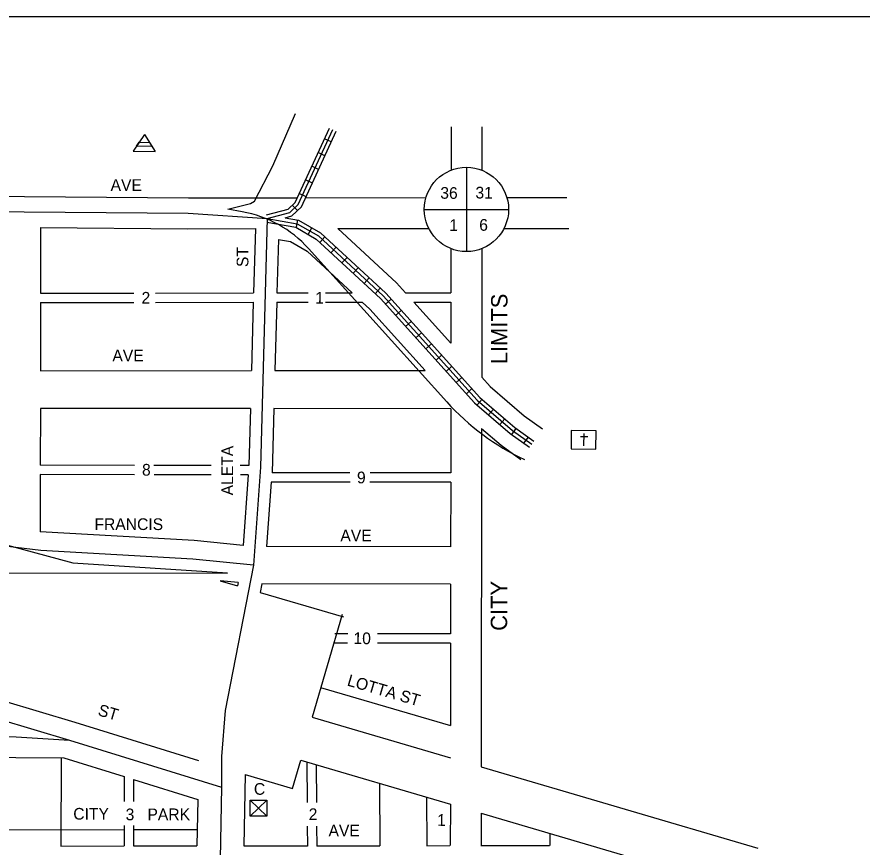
# Model space of a CAD drawing. Extents: x 1640413 to 2320954, y 15619537 to 16353278.
# Drawn here: x 1654770 to 1656576, y 15648098 to 15649871 of the extents above; entities that cross this region are included whole.
import ezdxf

# ---------------------------------------------------------------- set-up
doc = ezdxf.new("R2010")
doc.units = 0
for name, color, linetype in [('L10', 7, 'Continuous'), ('L13', 7, 'Continuous'), ('L18', 7, 'Continuous'), ('L19', 7, 'Continuous'), ('L2', 7, 'Continuous'), ('L23', 7, 'Continuous'), ('L3', 7, 'Continuous'), ('L5', 7, 'Continuous'), ('L8', 7, 'Continuous'), ('L9', 7, 'Continuous')]:
    doc.layers.add(name, color=color, linetype=linetype)

msp = doc.modelspace()

# ---------------------------------------------------------------- linework, layer by layer
at = {"layer": 'L10'}
for p, q in [((1655042.8, 15649620.2), (1655018.9, 15649584.2)), ((1655042.8, 15649620.2), (1655065.7, 15649583.6)), ((1655018.9, 15649584.2), (1655065.7, 15649583.6)), ((1655974.8, 15648974.8), (1655990.2, 15648974.6)), ((1655982, 15648954.8), (1655982.3, 15648981.2)), ((1655269, 15648163.5), (1655304.4, 15648198.3)), ((1655269, 15648198.3), (1655304.4, 15648163.5))]:
    msp.add_line(p, q, dxfattribs=at)
for points in [[(1655031.7, 15649603.4), (1655053.5, 15649603.1), (1655058.8, 15649594.6), (1655026.1, 15649595)], [(1655954.5, 15648948.7), (1656007.3, 15648948), (1656007.8, 15648986.8), (1655955, 15648987.5)], [(1655269, 15648163.5), (1655269, 15648198.3), (1655304.4, 15648198.3), (1655304.4, 15648163.5)]]:
    msp.add_lwpolyline(points, close=True, dxfattribs=at)
at = {"layer": 'L13'}
msp.add_lwpolyline([(1659218.3, 15649871.2), (1652808.4, 15649871.2), (1652808.4, 15644262.5), (1659218.3, 15644262.5)], close=True, dxfattribs=at)
at = {"layer": 'L18'}
for p, q in [((1655698.1, 15649636.2), (1655698, 15649543.6)), ((1655764.1, 15649636.2), (1655764, 15649543.6)), ((1655137.3, 15649484.7), (1655369.6, 15649485)), ((1655387.2, 15649485), (1655644.6, 15649485.2)), ((1655817.2, 15649485.4), (1655945.4, 15649485.5)), ((1654820.9, 15649421.3), (1654820.7, 15649281)), ((1655134.9, 15649418.8), (1655279.8, 15649418.9)), ((1655456.2, 15649419.1), (1655650.6, 15649419.3)), ((1655811.3, 15649419.4), (1655949.4, 15649419.5)), ((1655697.8, 15649376.2), (1655697.7, 15649281.9)), ((1655763.8, 15649376.1), (1655763.5, 15649101.7)), ((1654820.7, 15649281), (1655020.1, 15649281.2)), ((1655066.6, 15649281.3), (1655276, 15649281.5)), ((1655326, 15649281.5), (1655392.5, 15649281.6)), ((1655429.4, 15649281.6), (1655486.7, 15649281.7)), ((1655600.5, 15649281.8), (1655697.7, 15649281.9)), ((1654820.7, 15649261), (1654820.5, 15649115.1)), ((1654820.7, 15649261), (1655020.1, 15649261.2)), ((1655066.1, 15649261.3), (1655275.4, 15649261.5)), ((1655325.5, 15649261.5), (1655392.5, 15649261.6)), ((1655429.5, 15649261.6), (1655508.3, 15649261.7)), ((1655618.6, 15649261.8), (1655697.7, 15649261.9)), ((1655697.7, 15649261.9), (1655697.6, 15649174.5)), ((1654820.5, 15649115.1), (1655271.4, 15649115.5)), ((1655321.4, 15649115.6), (1655642.8, 15649115.9)), ((1654820.4, 15649035), (1654820.3, 15648913.5)), ((1655269.2, 15649034.5), (1654820.4, 15649035)), ((1655697.4, 15649034), (1655319.2, 15649034.4)), ((1655697.4, 15649034), (1655697.3, 15648897)), ((1655763.4, 15648991.7), (1655762.5, 15648269.1)), ((1655021.3, 15648913.2), (1654820.3, 15648913.5)), ((1655185.2, 15648913.1), (1655063.1, 15648913.2)), ((1655265.8, 15648913), (1655247.6, 15648913)), ((1654820.3, 15648893.5), (1654820.1, 15648771.2)), ((1655021.3, 15648893.2), (1654820.3, 15648893.5)), ((1655185.2, 15648893.1), (1655063.7, 15648893.2)), ((1655264.5, 15648893), (1655248.2, 15648893)), ((1655481.7, 15648897.2), (1655315.4, 15648897.4)), ((1655697.3, 15648897), (1655525.4, 15648897.2)), ((1655482.3, 15648877.2), (1655313.6, 15648877.4)), ((1655697.2, 15648877), (1655524.8, 15648877.2)), ((1655697.2, 15648877), (1655697.1, 15648739.2)), ((1655697.1, 15648739.2), (1655303.9, 15648739.7)), ((1655204.3, 15648666.8), (1655242, 15648655.8)), ((1655697, 15648659.6), (1655293.8, 15648660.1)), ((1655697, 15648659.6), (1655696.9, 15648553.4)), ((1655290.1, 15648641.6), (1655468.2, 15648589.4)), ((1655465.5, 15648594.3), (1655401.2, 15648375.1)), ((1655477.2, 15648553.6), (1655449.7, 15648553.6)), ((1655696.9, 15648553.4), (1655540.5, 15648553.5)), ((1655476.7, 15648533.6), (1655446.8, 15648533.7)), ((1655696.8, 15648533.4), (1655540.5, 15648533.6)), ((1655696.8, 15648533.4), (1655696.6, 15648357.2)), ((1655418.9, 15648438.7), (1655696.6, 15648357.2)), ((1655401.2, 15648375.1), (1655696.6, 15648288.5)), ((1654864.5, 15648288.4), (1654864.3, 15648100.1)), ((1655359.2, 15648223.1), (1655376.8, 15648283.3)), ((1655376.8, 15648283.3), (1655696.5, 15648189.5)), ((1655762.5, 15648269.1), (1656353.3, 15648095.8)), ((1654999.4, 15648248.5), (1654999.4, 15648195.2)), ((1655019.4, 15648242.3), (1655019.4, 15648195.1)), ((1655257.9, 15648252.8), (1655359.2, 15648223.1)), ((1655696.5, 15648189.5), (1655696.4, 15648100.9)), ((1655762.4, 15648170.1), (1655762.3, 15648100.9)), ((1655762.4, 15648170.1), (1656303.2, 15648011.5)), ((1654456.7, 15648134.7), (1654999.3, 15648135.2)), ((1654999.3, 15648144.1), (1654999.3, 15648100.2)), ((1655019.3, 15648144.1), (1655019.3, 15648100.2)), ((1655019.3, 15648135.2), (1655155.8, 15648135.3)), ((1655909.4, 15648127), (1655909.4, 15648101.1)), ((1654864.3, 15648100.1), (1654999.3, 15648100.2)), ((1655019.3, 15648100.2), (1655155.1, 15648100.3)), ((1655255.1, 15648100.4), (1655391, 15648100.6)), ((1655411, 15648100.6), (1655546, 15648100.7)), ((1655646, 15648100.8), (1655695.5, 15648100.9)), ((1655761.5, 15648100.9), (1655908.6, 15648101.1))]:
    msp.add_line(p, q, dxfattribs=at)
for points in [[(1652931.1, 15649494.2), (1653527.6, 15649494.9), (1654172.4, 15649492.7), (1655137.3, 15649484.7)], [(1654820.9, 15649421.3), (1655134.9, 15649418.8)], [(1655279.8, 15649418.9), (1655276, 15649281.5)], [(1655456.2, 15649419.1), (1655581.1, 15649303.2), (1655600.5, 15649281.8)], [(1655329.2, 15649396), (1655326, 15649281.5)], [(1655329.2, 15649396), (1655355.1, 15649391.4), (1655390.6, 15649370.8), (1655486.7, 15649281.7)], [(1655275.4, 15649261.5), (1655271.4, 15649115.5)], [(1655325.5, 15649261.5), (1655321.4, 15649115.6)], [(1655508.3, 15649261.7), (1655524.2, 15649246.9), (1655642.8, 15649115.9)], [(1655618.6, 15649261.8), (1655697.6, 15649174.5)], [(1655763.5, 15649101.7), (1655781.8, 15649081.4), (1655854.2, 15649019), (1655893.5, 15648991)], [(1655269.2, 15649034.5), (1655265.8, 15648913)], [(1655319.2, 15649034.4), (1655315.4, 15648897.4)], [(1655763.4, 15648991.7), (1655804.8, 15648956.1), (1655847, 15648925.9)], [(1655264.5, 15648893), (1655254, 15648742.3)], [(1655313.6, 15648877.4), (1655303.9, 15648739.7)], [(1655254, 15648742.3), (1655149.3, 15648752.7), (1654820.1, 15648771.2)], [(1653631.5, 15648719.8), (1654435.8, 15648501.4), (1654894.3, 15648364.7), (1655158.5, 15648283)], [(1655243.4, 15648662.9), (1655204.3, 15648666.8)], [(1655243.4, 15648662.9), (1655242, 15648655.8)], [(1655293.8, 15648660.1), (1655290.1, 15648641.6)], [(1654459.9, 15648291.2), (1654870.3, 15648288.4)], [(1654870.3, 15648288.4), (1654999.4, 15648248.5)], [(1655389.9, 15648279.4), (1655390.4, 15648192.7)], [(1655410, 15648273.5), (1655410.4, 15648192.8)], [(1655019.4, 15648242.3), (1655156.9, 15648199.7)], [(1655257.9, 15648252.8), (1655255.1, 15648100.4)], [(1655545.2, 15648233.9), (1655546, 15648100.7)], [(1655156.9, 15648199.7), (1655155.1, 15648100.3)], [(1655645.4, 15648204.5), (1655646, 15648100.8)], [(1655390.8, 15648142.3), (1655391, 15648099.8)], [(1655410.8, 15648142.4), (1655411, 15648099.9)]]:
    msp.add_lwpolyline(points, dxfattribs=at)
at = {"layer": 'L3'}
for points in [[(1653131.2, 15649461.5), (1653527.6, 15649461.9), (1654172.2, 15649459.7), (1655136.1, 15649451.7), (1655305.4, 15649440.8)], [(1655305.4, 15649440.8), (1655290.7, 15648909.7), (1655276.1, 15648699.9)], [(1655276.1, 15648699.9), (1655146.2, 15648712.8), (1654821.2, 15648731.1), (1654708.3, 15648745.1), (1654165.7, 15648892.3), (1653647.1, 15649039.2), (1653607.9, 15649055.7), (1653588.7, 15649068.1)], [(1655276.1, 15648699.9), (1655215, 15648389.5)], [(1653677.8, 15648616.9), (1653690.5, 15648628.2), (1653713, 15648640), (1653744.6, 15648643.9), (1653765.3, 15648641.5), (1654068.3, 15648559.7), (1654424.9, 15648462.9), (1654882.7, 15648326.4), (1655207.4, 15648226)], [(1655215, 15648389.5), (1655207.2, 15648291.4), (1655207.4, 15648226), (1655196.9, 15647650), (1655197.6, 15647241.9), (1655195.8, 15646847), (1655186.2, 15646455), (1655183.4, 15646112), (1655179.4, 15645655.3), (1655179.2, 15645463.8)], [(1653657.8, 15648345), (1654035.4, 15648334.1), (1654420.8, 15648331.5), (1654489.2, 15648336), (1654768.8, 15648333.2), (1654882.7, 15648326.4)]]:
    msp.add_lwpolyline(points, dxfattribs=at)
at = {"layer": 'L5'}
for p, q in [((1655442, 15649604), (1655427.4, 15649610.7)), ((1655428.6, 15649574.7), (1655413.9, 15649581.4)), ((1655415.1, 15649545.4), (1655400.5, 15649552.2)), ((1655401.6, 15649516.2), (1655387, 15649522.9)), ((1655388.2, 15649486.9), (1655373.5, 15649493.6)), ((1655251.7, 15649455), (1655220.9, 15649460.5)), ((1655369.8, 15649457.4), (1655358.8, 15649469)), ((1655367.4, 15649421.7), (1655370.3, 15649437.5)), ((1655392.7, 15649406.5), (1655400.8, 15649420.4)), ((1655417.6, 15649389.3), (1655428.5, 15649401.1)), ((1655441.2, 15649367.4), (1655452.2, 15649379.2)), ((1655689.1, 15649048.8), (1655393.7, 15649376.3)), ((1655464.8, 15649345.5), (1655475.8, 15649357.3)), ((1655488.5, 15649323.6), (1655499.4, 15649335.4)), ((1655512.1, 15649301.7), (1655523, 15649313.5)), ((1655535.7, 15649279.8), (1655546.7, 15649291.6)), ((1655557.8, 15649257.4), (1655569.7, 15649268.2)), ((1655579.4, 15649233.5), (1655591.4, 15649244.3)), ((1655601, 15649209.6), (1655613, 15649220.4)), ((1655622.6, 15649185.7), (1655634.6, 15649196.5)), ((1655644.3, 15649161.8), (1655656.2, 15649172.6)), ((1655665.9, 15649137.9), (1655677.8, 15649148.7)), ((1655687.5, 15649114), (1655699.4, 15649124.8)), ((1655709.1, 15649090.1), (1655721.1, 15649101)), ((1655730.7, 15649066.3), (1655742.7, 15649077.1)), ((1655753.6, 15649042.3), (1655764.2, 15649054.5)), ((1655778.1, 15649021.2), (1655788.6, 15649033.4)), ((1655802.5, 15649000.2), (1655813, 15649012.4)), ((1655827.6, 15648979), (1655837, 15648992.1)), ((1655853.8, 15648960.3), (1655863.2, 15648973.4))]:
    msp.add_line(p, q, dxfattribs=at)
for points in [[(1655220.9, 15649460.4), (1655269.3, 15649472.8), (1655277.9, 15649477.9), (1655317.1, 15649552.9), (1655365.5, 15649664.7)], [(1655303.4, 15649448.6), (1655349.8, 15649460.5), (1655364.9, 15649474.8), (1655438.1, 15649633.8)], [(1655305.4, 15649440.8), (1655353.8, 15649453.2), (1655371.5, 15649470.1), (1655445.4, 15649630.5)], [(1655343.2, 15649442.3), (1655357.8, 15649446), (1655378.2, 15649465.3), (1655452.6, 15649627.1)], [(1655305.4, 15649440.8), (1655369, 15649429.5), (1655414.5, 15649403.2), (1655552.6, 15649275.1), (1655753.8, 15649052.8), (1655829.5, 15648987.5), (1655870.3, 15648958.4)], [(1655343.2, 15649442.3), (1655371.8, 15649437.2), (1655419.3, 15649409.6), (1655558.3, 15649280.7), (1655759.4, 15649058.5), (1655834.5, 15648993.8), (1655874.9, 15648964.9)], [(1655304, 15649432.9), (1655366.3, 15649421.9), (1655409.7, 15649396.7), (1655546.9, 15649269.4), (1655748.2, 15649047), (1655824.6, 15648981.3), (1655865.6, 15648951.9)], [(1653374.2, 15649114.7), (1654889.7, 15648704.8), (1655220.1, 15648683.9)], [(1655220, 15648682.5), (1654731.6, 15648683.1), (1653489.2, 15649047.5)]]:
    msp.add_lwpolyline(points, dxfattribs=at)
for centre, radius, start, end in [((1655208, 15649208.8), 250, 42.0545, 79.9363), ((1656078.8, 15649400.5), 525, 222.0614, 244.7298)]:
    msp.add_arc(centre, radius, start, end, dxfattribs=at)
at = {"layer": 'L8'}
for p, q in [((1655731, 15649549.9), (1655730.8, 15649369.9)), ((1655640.9, 15649460), (1655820.9, 15649459.8))]:
    msp.add_line(p, q, dxfattribs=at)
msp.add_circle((1655730.9, 15649459.9), 90, dxfattribs=at)

# ---------------------------------------------------------------- texts
at = {"layer": 'L10'}
for s, rotation, p in [('C', 0.0552, (1655276.7, 15648209.5)), ('CITY', 0.0573, (1654890.8, 15648156.4)), ('PARK', 0.0532, (1655049.2, 15648155.2))]:
    msp.add_text(s, height=25, rotation=rotation, dxfattribs=at).set_placement(p)
at = {"layer": 'L19'}
for s, p in [('36', (1655674.9, 15649482.8)), ('31', (1655750, 15649483.4)), ('1', (1655694.1, 15649414.1)), ('6', (1655758.1, 15649414.5))]:
    msp.add_text(s, height=25, rotation=359.2837, dxfattribs=at).set_placement(p)
at = {"layer": 'L2'}
for s, rotation, p in [('LIMITS', 89.9334, (1655818.5, 15649129.2)), ('CITY', 89.9343, (1655817.9, 15648559.7))]:
    msp.add_text(s, height=35, rotation=rotation, dxfattribs=at).set_placement(p)
at = {"layer": 'L23'}
for s, rotation, p in [('2', 359.2837, (1655036.4, 15649258.8)), ('1', 359.2837, (1655407.7, 15649258.8)), ('8', 359.2837, (1655037.5, 15648891.4)), ('9', 359.2837, (1655496.8, 15648874.9)), ('10', 359.2837, (1655489.4, 15648531.6)), ('3', 0.0552, (1655002.6, 15648155.1)), ('2', 0.053, (1655393.8, 15648155.5)), ('1', 359.2837, (1655668.1, 15648143.3))]:
    msp.add_text(s, height=25, rotation=rotation, dxfattribs=at).set_placement(p)
at = {"layer": 'L9'}
for s, rotation, p in [('AVE', 0.056, (1654970.5, 15649499.5)), ('ST', 89.9372, (1655264.9, 15649336.8)), ('AVE', 0.0565, (1654974.3, 15649135.2)), ('ALETA', 89.9372, (1655232.3, 15648849.1)), ('FRANCIS', 359.9374, (1654936, 15648775.2)), ('AVE', 359.9366, (1655461.5, 15648750.9)), ('LOTTA ST', 343.65, (1655474.3, 15648443.3)), ('ST', 343.6501, (1654941.7, 15648379.7)), ('AVE', 0.0573, (1655436.2, 15648120.6))]:
    msp.add_text(s, height=25, rotation=rotation, dxfattribs=at).set_placement(p)

doc.saveas('drawing.dxf')
